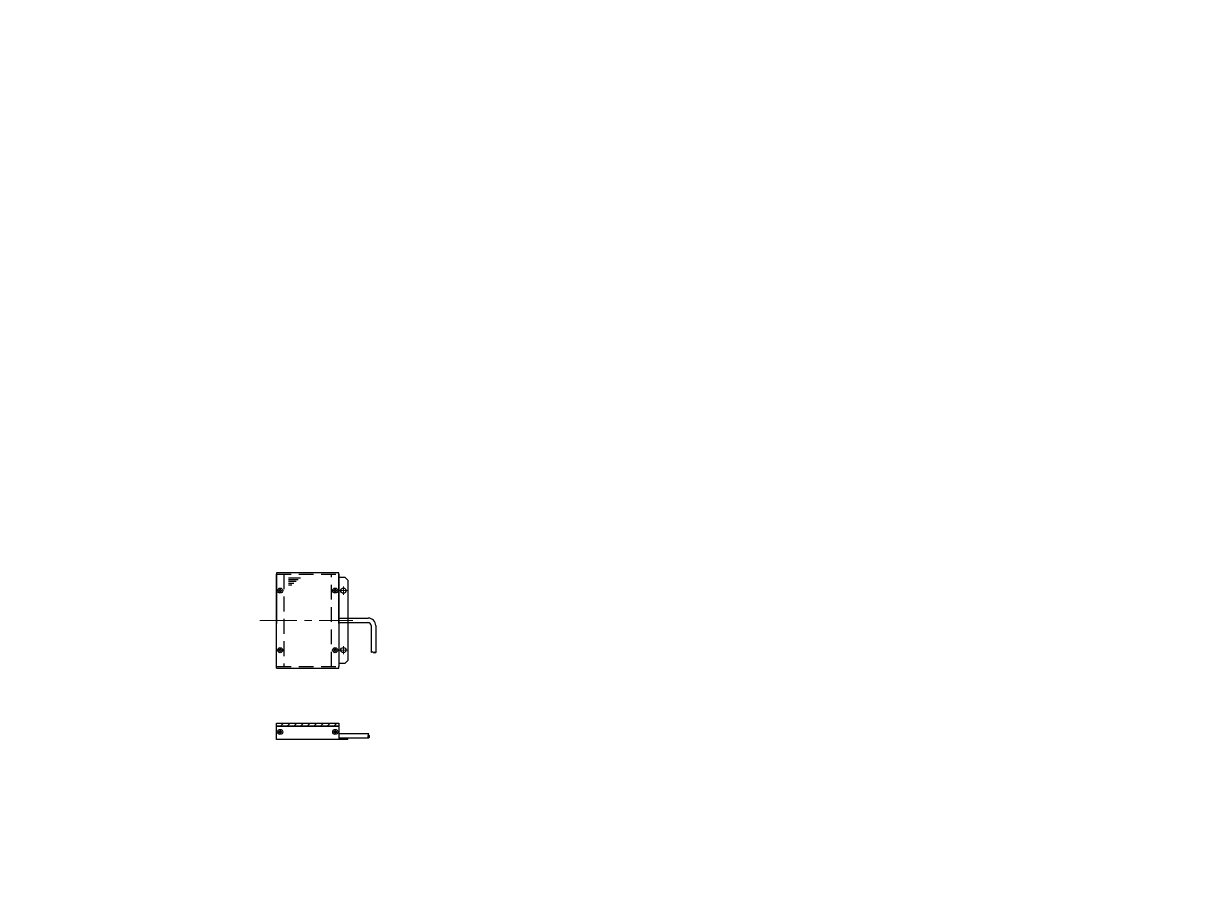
# Paper-space layout 'A3_1_2' of a CAD drawing. Header units: millimetres. Extents: x 0 to 392, y 0 to 286.
# The model-space entities are those that its viewports show. They can reach past a viewport. Long polylines and large blocks are cut down to what shows.
import ezdxf

# ---------------------------------------------------------------- set-up
doc = ezdxf.new("R2010")
doc.units = ezdxf.units.MM
doc.linetypes.add('CENTER', pattern=[2, 1.25, -0.25, 0.25, -0.25])
doc.linetypes.add('HIDDEN', pattern=[0.375, 0.25, -0.125])
doc.layers.get('0').update_dxf_attribs({"lineweight": 30})
doc.layers.add('2KD_寸法１', color=7, linetype='Continuous', lineweight=15)
doc.layers.add('PINOFF', color=6, linetype='Continuous', lineweight=9)
doc.layers.get('PINOFF').freeze()

# ---------------------------------------------------------------- blocks, each defined once
blk = doc.blocks.new('A$C50C030A1')
for p, q in [((-0.3, 0.2), (-0.6, 0.2)), ((-0.3, 0.2), (-0.2, 0.3)), ((-0.2, 0.3), (-0.2, 0.6)), ((0.2, 0.3), (0.2, 0.6)), ((0.2, 0.3), (0.3, 0.2)), ((0.3, 0.2), (0.6, 0.2)), ((-0.3, -0.2), (-0.6, -0.2)), ((-0.2, -0.3), (-0.3, -0.2)), ((-0.2, -0.3), (-0.2, -0.6)), ((0.3, -0.2), (0.2, -0.3)), ((0.2, -0.3), (0.2, -0.6)), ((0.3, -0.2), (0.6, -0.2))]:
    blk.add_line(p, q)
blk.add_circle((0, 0), 1.7)
for centre, major_axis in [((-0.6, 0), (-0.4, 0)), ((0, 0.6), (0, 0.4)), ((0.6, 0), (0.4, 0)), ((0, -0.6), (0, -0.4))]:
    blk.add_ellipse(centre, major_axis=major_axis, ratio=0.5, start_param=-1.570795, end_param=1.570795)
blk = doc.blocks.new('A$C69E816FE')
for p, q in [((0, 12), (20, 12)), ((0, 9), (16.4, 9)), ((0, 6), (12.7, 6)), ((0, 3), (9.1, 3)), ((0, 0), (5.4, 0))]:
    blk.add_line(p, q)
blk = doc.blocks.new('A$C0FE2763D')
for p, q in [((0, 64), (0, 30)), ((42, 64), (0, 64)), ((0, 1), (0, 63)), ((42, 30), (42, 64)), ((42, 63), (42, 1)), ((42, 61.03), (46, 61.03)), ((46, 61.03), (48, 59.03)), ((48, 59.03), (48, 5.03)), ((42, 30), (42, 36)), ((42, 33.53), (61.69, 33.53)), ((42, 30.53), (61.92, 30.53)), ((63.72, 28.54), (63.72, 10.51)), ((66.72, 28.52), (66.72, 10.51)), ((0, 0), (0, 1)), ((0, 0), (42, 0)), ((46, 3.03), (42, 3.03)), ((42, 0), (42, 1)), ((46, 3.03), (48, 5.03))]:
    blk.add_line(p, q)
at = {"linetype": 'HIDDEN', "ltscale": 10}
for p, q in [((0, 63), (42, 63)), ((5, 63), (5, 1)), ((37, 1), (37, 63)), ((0, 1), (42, 1)), ((0, 1), (42, 1))]:
    blk.add_line(p, q, dxfattribs=at)
for centre in [(45, 52.03), (45, 12.03)]:
    blk.add_circle(centre, 1.75)
for centre, radius, start, end in [((61.67, 28.48), 5.05, 0.50815, 89.76221), ((61.72, 28.54), 2, 0, 95.64566), ((64.4, 9.87), 0.936, 46.68202, 136.38325)]:
    blk.add_arc(centre, radius, start, end)
at = {"extrusion": (0, 0, -1)}
blk.add_ellipse((65.88, 10.51), major_axis=(-0.842, 0), ratio=0.448876, start_param=4.712389, end_param=10.995574, dxfattribs=at)
at = {"xscale": 0.4000000000000057, "yscale": 0.3999999999999772, "zscale": 0.4}
blk.add_blockref('A$C69E816FE', (8.11, 55.89), dxfattribs=at)
for p in [(2.5, 52.03), (39.5, 52.03), (2.48, 12.03), (39.48, 12.03)]:
    blk.add_blockref('A$C50C030A1', p)
blk = doc.blocks.new('A$C579F13CE')
for p, q in [((0, 11), (42, 11)), ((0, 9), (0, 11)), ((0, 0), (0, 9)), ((0, 9), (42, 9)), ((42, 9), (0, 9)), ((0, 1), (0, 9)), ((2.64, 9), (4.64, 11)), ((7.13, 9), (9.13, 11)), ((11.62, 9), (13.62, 11)), ((16.11, 9), (18.11, 11)), ((20.6, 9), (22.6, 11)), ((25.09, 9), (27.09, 11)), ((29.58, 9), (31.58, 11)), ((34.07, 9), (36.07, 11)), ((38.56, 9), (40.56, 11)), ((42, 11), (42, 9)), ((42, 9), (42, 0)), ((42, 9), (42, 1)), ((42, 0), (0, 0)), ((2.2, 5.2), (1.9, 5.2)), ((2.2, 4.8), (1.9, 4.8)), ((2.2, 5.2), (2.3, 5.3)), ((2.3, 4.7), (2.2, 4.8)), ((2.3, 5.3), (2.3, 5.6)), ((2.3, 4.7), (2.3, 4.4)), ((2.7, 5.3), (2.7, 5.6)), ((2.7, 5.3), (2.8, 5.2)), ((2.8, 4.8), (2.7, 4.7)), ((2.7, 4.7), (2.7, 4.4)), ((2.8, 5.2), (3.1, 5.2)), ((2.8, 4.8), (3.1, 4.8)), ((39.2, 5.2), (38.9, 5.2)), ((39.2, 4.8), (38.9, 4.8)), ((39.2, 5.2), (39.3, 5.3)), ((39.3, 4.7), (39.2, 4.8)), ((39.3, 5.3), (39.3, 5.6)), ((39.3, 4.7), (39.3, 4.4)), ((39.7, 5.3), (39.7, 5.6)), ((39.7, 5.3), (39.8, 5.2)), ((39.8, 4.8), (39.7, 4.7)), ((39.7, 4.7), (39.7, 4.4)), ((39.8, 5.2), (40.1, 5.2)), ((39.8, 4.8), (40.1, 4.8)), ((42, 4), (62, 4)), ((42, 1), (62, 1)), ((48, 0), (42, 0)), ((45, 0), (45, 1)), ((48, 0), (48, 1))]:
    blk.add_line(p, q)
for centre in [(2.5, 5), (39.5, 5)]:
    blk.add_circle(centre, 1.7)
blk.add_arc((62.65, 3.42), 0.936, 133.61675, 223.31798)
for centre, major_axis, ratio, start_param, end_param in [((1.9, 5), (-0.4, 0), 0.5, -1.570795, 1.570795), ((2.5, 5.6), (0, 0.4), 0.5, -1.570795, 1.570795), ((2.5, 4.4), (0, -0.4), 0.5, -1.570795, 1.570795), ((3.1, 5), (0.4, 0), 0.5, -1.570795, 1.570795), ((38.9, 5), (-0.4, 0), 0.5, -1.570795, 1.570795), ((39.5, 5.6), (0, 0.4), 0.5, -1.570795, 1.570795), ((39.5, 4.4), (0, -0.4), 0.5, -1.570795, 1.570795), ((40.1, 5), (0.4, 0), 0.5, -1.570795, 1.570795), ((62, 1.94), (0, -0.842), 0.448876, -3.141592653589792, 3.141592653589792)]:
    blk.add_ellipse(centre, major_axis=major_axis, ratio=ratio, start_param=start_param, end_param=end_param)

msp = doc.modelspace()

# ---------------------------------------------------------------- linework, layer by layer
at = {"layer": '2KD_寸法１'}
for p, q in [((211.385, 189.855), (216.885, 189.855)), ((214.135, 192.605), (214.135, 187.105)), ((211.385, 149.855), (216.885, 149.855)), ((214.135, 152.605), (214.135, 147.105))]:
    msp.add_line(p, q, dxfattribs=at)
at = {"layer": '2KD_寸法１', "linetype": 'CENTER', "ltscale": 5}
msp.add_line((157.932, 169.855), (220.432, 169.855), dxfattribs=at)

# ---------------------------------------------------------------- block references
for name, p in [('A$C0FE2763D', (169.135, 137.825)), ('A$C579F13CE', (169.135, 89.857))]:
    msp.add_blockref(name, p)

psp = doc.layouts.new('A3_1_2')

# ---------------------------------------------------------------- viewports
at = {"layer": 'PINOFF', "color": 7, "lineweight": 0}
psp.add_viewport(center=(195.5, 142.5), size=(392, 286), view_center_point=(391, 285), view_height=572.00001, dxfattribs=at)

doc.saveas('drawing.dxf')
